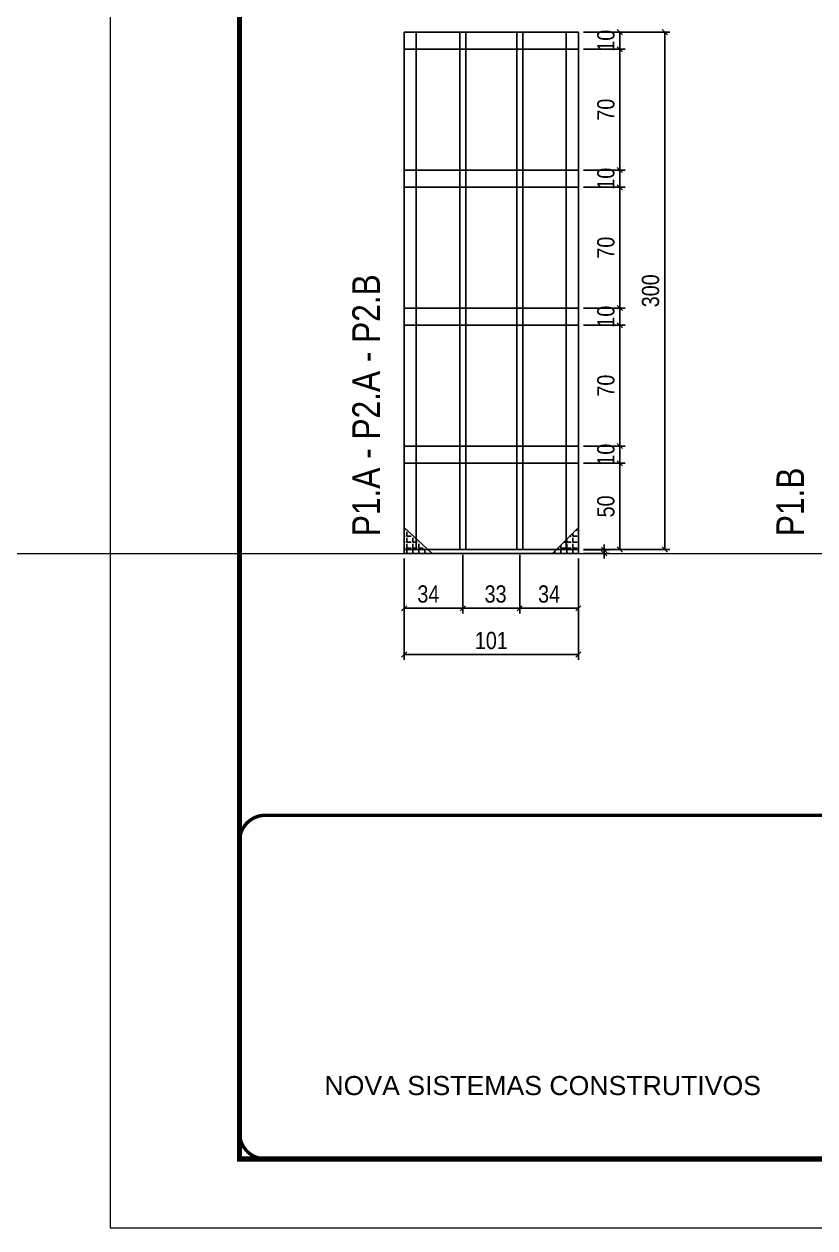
# Model space of a CAD drawing. Extents: x 2282 to 12463, y 760 to 16806.
# Drawn here: x 7603 to 8062, y 12245 to 12943 of the extents above; entities that cross this region are included whole.
import ezdxf

# ---------------------------------------------------------------- set-up
doc = ezdxf.new("R2010")
doc.units = 0
doc.linetypes.add('CONTINUO', pattern=[0])
doc.linetypes.add('DASHED', pattern=[0.75, 0.5, -0.25])
for name, color, linetype, lineweight in [('CARIMBO', 255, 'Continuous', 9), ('Folhas', 255, 'Continuous', 9), ('SARRAFO DE PRESSAO', 251, 'DASHED', 9)]:
    doc.layers.add(name, color=color, linetype=linetype, lineweight=lineweight)
for name, color, linetype in [('COTA', 241, 'Continuous'), ('NOMENCLATURA', 7, 'Continuous'), ('SARR_2.2x10', 60, 'Continuous'), ('SARR_2.2x7', 40, 'Continuous'), ('SARR_3.5x7', 81, 'Continuous'), ('SARR_7x7', 40, 'Continuous')]:
    doc.layers.add(name, color=color, linetype=linetype)
doc.styles.add('ARIAL', font='arial.ttf')
doc.styles.add('ARIAL_NARROW', font='ARIALN.TTF', dxfattribs={"height": 0.2})
doc.styles.add('COTA TECNICA', font='techl___.ttf', dxfattribs={"height": 10})
doc.dimstyles.new('PAINEL', dxfattribs={"dimtxt": 10, "dimasz": 3, "dimexe": 3, "dimexo": 3, "dimgap": 3, "dimtad": 1, "dimdec": 1, "dimzin": 12, "dimdsep": 46, "dimtxsty": 'COTA TECNICA', "dimblk1": 'OBLIQUE', "dimblk2": 'OBLIQUE', "dimsah": 1, "dimcen": 0.9, "dimclrd": 4, "dimclre": 4, "dimclrt": 240, "dimadec": 1, "dimazin": 3, "dimtfac": 1, "dimtdec": 1, "dimtmove": 0, "dimatfit": 3, "dimfxl": 1, "dimtolj": 1, "dimtzin": 12, "dimarcsym": 0})
pattern_1 = [(0, (41432.2136, 22002.8548), (0, 3.4925), [2.54, -0.9525]), (90, (41432.2136, 22002.8548), (-3.4925, 2e-16), [2.54, -0.9525])]
pattern_2 = [(0, (41231.1936, 22002.8548), (0, 3.4925), [2.54, -0.9525]), (90, (41231.1936, 22002.8548), (-3.4925, 2e-16), [2.54, -0.9525])]

# ---------------------------------------------------------------- blocks, each defined once
blk = doc.blocks.new('9999999999')
at = {"color": 30, "linetype": 'CONTINUO', "const_width": 2}
blk.add_lwpolyline([(99583.98, 34230.21), (99583.98, 34414.45, 0.414214), (99568.98, 34429.45), (98228.98, 34429.45, 0.414214), (98213.98, 34414.45), (98213.98, 34245.21, 0.414214), (98228.98, 34230.21), (99583.98, 34230.21)], format="xyb", dxfattribs=at)
at = {"layer": 'Folhas'}
blk.add_lwpolyline([(98138.98, 34190.21), (99623.98, 34190.21), (99623.98, 35240.21), (98138.98, 35240.21)], close=True, dxfattribs=at)
at = {"layer": 'Folhas', "color": 30, "const_width": 3}
blk.add_lwpolyline([(98213.98, 34230.21), (99583.98, 34230.21), (99583.98, 35200.21), (98213.98, 35200.21)], close=True, dxfattribs=at)
at = {"color": 7, "linetype": 'Continuous', "ltscale": 5, "style": 'ARIAL'}
blk.add_text('NOVA SISTEMAS CONSTRUTIVOS', height=11.0592, dxfattribs=at).set_placement((98263.19, 34267.21))
blk = doc.blocks.new('_Oblique')
at = {"color": 0, "linetype": 'ByBlock', "lineweight": -2}
blk.add_line((-0.5, -0.5), (0.5, 0.5), dxfattribs=at)
blk = doc.blocks.new('*D404')
at = {"layer": 'COTA', "color": 4, "lineweight": -2, "transparency": 16777216}
for p, q in [((7939.88, 12638.56), (7939.88, 12641.56)), ((7927.89, 12638.56), (7942.88, 12638.56)), ((7927.89, 12636.5), (7942.88, 12636.5)), ((7939.88, 12638.56), (7939.88, 12636.5)), ((7939.88, 12636.5), (7939.88, 12633.5))]:
    blk.add_line(p, q, dxfattribs=at)
at = {"layer": 'Defpoints', "color": 0, "transparency": 16777216}
for p in [(7924.89, 12638.56), (7924.89, 12636.5), (7939.88, 12636.5)]:
    blk.add_point(p, dxfattribs=at)
at = {"layer": 'COTA', "color": 4, "lineweight": -2, "transparency": 16777216, "xscale": 3, "yscale": 3, "zscale": 3}
for p, rotation in [((7939.88, 12638.56), 270), ((7939.88, 12636.5), 90)]:
    blk.add_blockref('_Oblique', p, dxfattribs=dict(at, rotation=rotation))
blk = doc.blocks.new('*D405')
at = {"layer": 'COTA', "color": 4, "lineweight": -2, "transparency": 16777216}
for p, q in [((7927.89, 12688.7), (7951.98, 12688.7)), ((7948.98, 12638.7), (7948.98, 12688.7)), ((7927.89, 12638.7), (7951.98, 12638.7))]:
    blk.add_line(p, q, dxfattribs=at)
at = {"layer": 'Defpoints', "color": 0, "transparency": 16777216}
for p in [(7924.89, 12688.7), (7948.98, 12688.7), (7924.89, 12638.7)]:
    blk.add_point(p, dxfattribs=at)
at = {"layer": 'COTA', "color": 4, "lineweight": -2, "transparency": 16777216, "xscale": 3, "yscale": 3, "zscale": 3}
for p, rotation in [((7948.98, 12688.7), 90), ((7948.98, 12638.7), 270)]:
    blk.add_blockref('_Oblique', p, dxfattribs=dict(at, rotation=rotation))
at = {"layer": 'COTA', "color": 240, "transparency": 16777216, "insert": (7940.87, 12663.7), "char_height": 10, "attachment_point": 5, "rotation": 90, "style": 'COTA TECNICA'}
blk.add_mtext('\\A1;50', dxfattribs=at)
blk = doc.blocks.new('*D406')
at = {"layer": 'COTA', "color": 4, "lineweight": -2, "transparency": 16777216}
for p, q in [((7927.89, 12698.7), (7951.98, 12698.7)), ((7948.98, 12688.7), (7948.98, 12698.7)), ((7927.89, 12688.7), (7951.98, 12688.7))]:
    blk.add_line(p, q, dxfattribs=at)
at = {"layer": 'Defpoints', "color": 0, "transparency": 16777216}
for p in [(7924.89, 12698.7), (7948.98, 12698.7), (7924.89, 12688.7)]:
    blk.add_point(p, dxfattribs=at)
at = {"layer": 'COTA', "color": 4, "lineweight": -2, "transparency": 16777216, "xscale": 3, "yscale": 3, "zscale": 3}
for p, rotation in [((7948.98, 12698.7), 90), ((7948.98, 12688.7), 270)]:
    blk.add_blockref('_Oblique', p, dxfattribs=dict(at, rotation=rotation))
at = {"layer": 'COTA', "color": 240, "transparency": 16777216, "insert": (7940.88, 12693.7), "char_height": 10, "attachment_point": 5, "rotation": 90, "style": 'COTA TECNICA'}
blk.add_mtext('\\A1;10', dxfattribs=at)
blk = doc.blocks.new('*D407')
at = {"layer": 'COTA', "color": 4, "lineweight": -2, "transparency": 16777216}
for p, q in [((7857.85, 12632.7), (7857.85, 12601.65)), ((7890.89, 12635.7), (7890.89, 12601.65)), ((7890.89, 12604.65), (7857.85, 12604.65))]:
    blk.add_line(p, q, dxfattribs=at)
at = {"layer": 'Defpoints', "color": 0, "transparency": 16777216}
for p in [(7857.85, 12635.7), (7890.89, 12638.7), (7857.85, 12604.65)]:
    blk.add_point(p, dxfattribs=at)
at = {"layer": 'COTA', "color": 4, "lineweight": -2, "transparency": 16777216, "xscale": 3, "yscale": 3, "zscale": 3, "rotation": 180}
blk.add_blockref('_Oblique', (7857.85, 12604.65), dxfattribs=at)
at = {"layer": 'COTA', "color": 4, "lineweight": -2, "transparency": 16777216, "xscale": 3, "yscale": 3, "zscale": 3}
blk.add_blockref('_Oblique', (7890.89, 12604.65), dxfattribs=at)
at = {"layer": 'COTA', "color": 240, "transparency": 16777216, "insert": (7876.87, 12612.87), "char_height": 10, "attachment_point": 5, "style": 'COTA TECNICA'}
blk.add_mtext('\\A1;33', dxfattribs=at)
blk = doc.blocks.new('*D408')
at = {"layer": 'COTA', "color": 4, "lineweight": -2, "transparency": 16777216}
for p, q in [((7823.89, 12633.5), (7823.89, 12601.65)), ((7857.85, 12635.7), (7857.85, 12601.65)), ((7857.85, 12604.65), (7823.89, 12604.65))]:
    blk.add_line(p, q, dxfattribs=at)
at = {"layer": 'Defpoints', "color": 0, "transparency": 16777216}
for p in [(7823.89, 12636.5), (7857.85, 12638.7), (7823.89, 12604.65)]:
    blk.add_point(p, dxfattribs=at)
at = {"layer": 'COTA', "color": 4, "lineweight": -2, "transparency": 16777216, "xscale": 3, "yscale": 3, "zscale": 3, "rotation": 180}
blk.add_blockref('_Oblique', (7823.89, 12604.65), dxfattribs=at)
at = {"layer": 'COTA', "color": 4, "lineweight": -2, "transparency": 16777216, "xscale": 3, "yscale": 3, "zscale": 3}
blk.add_blockref('_Oblique', (7857.85, 12604.65), dxfattribs=at)
at = {"layer": 'COTA', "color": 240, "transparency": 16777216, "insert": (7837.87, 12612.87), "char_height": 10, "attachment_point": 5, "style": 'COTA TECNICA'}
blk.add_mtext('\\A1;34', dxfattribs=at)
blk = doc.blocks.new('*D409')
at = {"layer": 'COTA', "color": 4, "lineweight": -2, "transparency": 16777216}
for p, q in [((7927.89, 12768.7), (7951.98, 12768.7)), ((7948.98, 12698.7), (7948.98, 12768.7)), ((7930.89, 12698.7), (7951.98, 12698.7))]:
    blk.add_line(p, q, dxfattribs=at)
at = {"layer": 'Defpoints', "color": 0, "transparency": 16777216}
for p in [(7924.89, 12768.7), (7948.98, 12768.7), (7927.89, 12698.7)]:
    blk.add_point(p, dxfattribs=at)
at = {"layer": 'COTA', "color": 4, "lineweight": -2, "transparency": 16777216, "xscale": 3, "yscale": 3, "zscale": 3}
for p, rotation in [((7948.98, 12768.7), 90), ((7948.98, 12698.7), 270)]:
    blk.add_blockref('_Oblique', p, dxfattribs=dict(at, rotation=rotation))
at = {"layer": 'COTA', "color": 240, "transparency": 16777216, "insert": (7940.88, 12733.7), "char_height": 10, "attachment_point": 5, "rotation": 90, "style": 'COTA TECNICA'}
blk.add_mtext('\\A1;70', dxfattribs=at)
blk = doc.blocks.new('*D410')
at = {"layer": 'COTA', "color": 4, "lineweight": -2, "transparency": 16777216}
for p, q in [((7927.89, 12778.7), (7951.98, 12778.7)), ((7948.98, 12768.7), (7948.98, 12778.7)), ((7927.89, 12768.7), (7951.98, 12768.7))]:
    blk.add_line(p, q, dxfattribs=at)
at = {"layer": 'Defpoints', "color": 0, "transparency": 16777216}
for p in [(7924.89, 12778.7), (7948.98, 12778.7), (7924.89, 12768.7)]:
    blk.add_point(p, dxfattribs=at)
at = {"layer": 'COTA', "color": 4, "lineweight": -2, "transparency": 16777216, "xscale": 3, "yscale": 3, "zscale": 3}
for p, rotation in [((7948.98, 12778.7), 90), ((7948.98, 12768.7), 270)]:
    blk.add_blockref('_Oblique', p, dxfattribs=dict(at, rotation=rotation))
at = {"layer": 'COTA', "color": 240, "transparency": 16777216, "insert": (7940.88, 12773.7), "char_height": 10, "attachment_point": 5, "rotation": 90, "style": 'COTA TECNICA'}
blk.add_mtext('\\A1;10', dxfattribs=at)
blk = doc.blocks.new('*D411')
at = {"layer": 'COTA', "color": 4, "linetype": 'ByBlock', "lineweight": -2, "transparency": 16777216}
for p, q in [((7927.9, 12938.7), (7978.01, 12938.7)), ((7975.01, 12938.7), (7975.01, 12638.7)), ((7927.9, 12638.7), (7978.01, 12638.7))]:
    blk.add_line(p, q, dxfattribs=at)
at = {"layer": 'Defpoints', "color": 0, "linetype": 'ByBlock', "transparency": 16777216}
for p in [(7924.9, 12938.7), (7924.9, 12638.7), (7975.01, 12638.7)]:
    blk.add_point(p, dxfattribs=at)
at = {"layer": 'COTA', "color": 4, "linetype": 'ByBlock', "lineweight": -2, "transparency": 16777216, "xscale": 3, "yscale": 3, "zscale": 3}
for p, rotation in [((7975.01, 12938.7), 90), ((7975.01, 12638.7), 270)]:
    blk.add_blockref('_Oblique', p, dxfattribs=dict(at, rotation=rotation))
at = {"layer": 'COTA', "color": 240, "linetype": 'ByBlock', "transparency": 16777216, "insert": (7966.79, 12788.7), "char_height": 10, "attachment_point": 5, "rotation": 90, "style": 'COTA TECNICA'}
blk.add_mtext('\\A1;300', dxfattribs=at)
blk = doc.blocks.new('*D413')
at = {"layer": 'COTA', "color": 4, "linetype": 'ByBlock', "lineweight": -2, "transparency": 16777216}
for p, q in [((7927.9, 12848.7), (7951.98, 12848.7)), ((7948.98, 12778.7), (7948.98, 12848.7)), ((7927.89, 12778.7), (7951.98, 12778.7))]:
    blk.add_line(p, q, dxfattribs=at)
at = {"layer": 'Defpoints', "color": 0, "linetype": 'ByBlock', "transparency": 16777216}
for p in [(7924.9, 12848.7), (7948.98, 12848.7), (7924.89, 12778.7)]:
    blk.add_point(p, dxfattribs=at)
at = {"layer": 'COTA', "color": 4, "linetype": 'ByBlock', "lineweight": -2, "transparency": 16777216, "xscale": 3, "yscale": 3, "zscale": 3}
for p, rotation in [((7948.98, 12848.7), 90), ((7948.98, 12778.7), 270)]:
    blk.add_blockref('_Oblique', p, dxfattribs=dict(at, rotation=rotation))
at = {"layer": 'COTA', "color": 240, "linetype": 'ByBlock', "transparency": 16777216, "insert": (7940.88, 12813.7), "char_height": 10, "attachment_point": 5, "rotation": 90, "style": 'COTA TECNICA'}
blk.add_mtext('\\A1;70', dxfattribs=at)
blk = doc.blocks.new('*D414')
at = {"layer": 'COTA', "color": 4, "linetype": 'ByBlock', "lineweight": -2, "transparency": 16777216}
for p, q in [((7927.9, 12858.7), (7951.98, 12858.7)), ((7948.98, 12848.7), (7948.98, 12858.7)), ((7927.9, 12848.7), (7951.98, 12848.7))]:
    blk.add_line(p, q, dxfattribs=at)
at = {"layer": 'Defpoints', "color": 0, "linetype": 'ByBlock', "transparency": 16777216}
for p in [(7924.9, 12858.7), (7948.98, 12858.7), (7924.9, 12848.7)]:
    blk.add_point(p, dxfattribs=at)
at = {"layer": 'COTA', "color": 4, "linetype": 'ByBlock', "lineweight": -2, "transparency": 16777216, "xscale": 3, "yscale": 3, "zscale": 3}
for p, rotation in [((7948.98, 12858.7), 90), ((7948.98, 12848.7), 270)]:
    blk.add_blockref('_Oblique', p, dxfattribs=dict(at, rotation=rotation))
at = {"layer": 'COTA', "color": 240, "linetype": 'ByBlock', "transparency": 16777216, "insert": (7940.88, 12853.7), "char_height": 10, "attachment_point": 5, "rotation": 90, "style": 'COTA TECNICA'}
blk.add_mtext('\\A1;10', dxfattribs=at)
blk = doc.blocks.new('*D415')
at = {"layer": 'COTA', "color": 4, "linetype": 'ByBlock', "lineweight": -2, "transparency": 16777216}
for p, q in [((7823.89, 12633.5), (7823.89, 12574.81)), ((7924.89, 12633.5), (7924.89, 12574.81)), ((7924.89, 12577.81), (7823.89, 12577.81))]:
    blk.add_line(p, q, dxfattribs=at)
at = {"layer": 'Defpoints', "color": 0, "linetype": 'ByBlock', "transparency": 16777216}
for p in [(7823.89, 12636.5), (7924.89, 12636.5), (7823.89, 12577.81)]:
    blk.add_point(p, dxfattribs=at)
at = {"layer": 'COTA', "color": 4, "linetype": 'ByBlock', "lineweight": -2, "transparency": 16777216, "xscale": 3, "yscale": 3, "zscale": 3, "rotation": 180}
blk.add_blockref('_Oblique', (7823.89, 12577.81), dxfattribs=at)
at = {"layer": 'COTA', "color": 4, "linetype": 'ByBlock', "lineweight": -2, "transparency": 16777216, "xscale": 3, "yscale": 3, "zscale": 3}
blk.add_blockref('_Oblique', (7924.89, 12577.81), dxfattribs=at)
at = {"layer": 'COTA', "color": 240, "linetype": 'ByBlock', "transparency": 16777216, "insert": (7874.39, 12585.91), "char_height": 10, "attachment_point": 5, "style": 'COTA TECNICA'}
blk.add_mtext('\\A1;101', dxfattribs=at)
blk = doc.blocks.new('*D416')
at = {"layer": 'COTA', "color": 4, "linetype": 'ByBlock', "lineweight": -2, "transparency": 16777216}
for p, q in [((7890.89, 12635.7), (7890.89, 12601.65)), ((7924.89, 12633.5), (7924.89, 12601.65)), ((7890.89, 12604.65), (7924.89, 12604.65))]:
    blk.add_line(p, q, dxfattribs=at)
at = {"layer": 'Defpoints', "color": 0, "linetype": 'ByBlock', "transparency": 16777216}
for p in [(7890.89, 12638.7), (7924.89, 12636.5), (7924.89, 12604.65)]:
    blk.add_point(p, dxfattribs=at)
at = {"layer": 'COTA', "color": 4, "linetype": 'ByBlock', "lineweight": -2, "transparency": 16777216, "xscale": 3, "yscale": 3, "zscale": 3, "rotation": 180}
blk.add_blockref('_Oblique', (7890.89, 12604.65), dxfattribs=at)
at = {"layer": 'COTA', "color": 4, "linetype": 'ByBlock', "lineweight": -2, "transparency": 16777216, "xscale": 3, "yscale": 3, "zscale": 3}
blk.add_blockref('_Oblique', (7924.89, 12604.65), dxfattribs=at)
at = {"layer": 'COTA', "color": 240, "linetype": 'ByBlock', "transparency": 16777216, "insert": (7907.89, 12612.87), "char_height": 10, "attachment_point": 5, "style": 'COTA TECNICA'}
blk.add_mtext('\\A1;34', dxfattribs=at)
blk = doc.blocks.new('*D412')
at = {"layer": 'COTA', "color": 4, "linetype": 'ByBlock', "lineweight": -2, "transparency": 16777216}
for p, q in [((7927.91, 12928.7), (7951.99, 12928.7)), ((7948.99, 12858.7), (7948.99, 12928.7)), ((7927.9, 12858.7), (7951.99, 12858.7))]:
    blk.add_line(p, q, dxfattribs=at)
at = {"layer": 'Defpoints', "color": 0, "linetype": 'ByBlock', "transparency": 16777216}
for p in [(7924.91, 12928.7), (7948.99, 12928.7), (7924.9, 12858.7)]:
    blk.add_point(p, dxfattribs=at)
at = {"layer": 'COTA', "color": 4, "linetype": 'ByBlock', "lineweight": -2, "transparency": 16777216, "xscale": 3, "yscale": 3, "zscale": 3}
for p, rotation in [((7948.99, 12928.7), 90), ((7948.99, 12858.7), 270)]:
    blk.add_blockref('_Oblique', p, dxfattribs=dict(at, rotation=rotation))
at = {"layer": 'COTA', "color": 240, "linetype": 'ByBlock', "transparency": 16777216, "insert": (7940.89, 12893.7), "char_height": 10, "attachment_point": 5, "rotation": 90, "style": 'COTA TECNICA'}
blk.add_mtext('\\A1;70', dxfattribs=at)
blk = doc.blocks.new('*D417')
at = {"layer": 'COTA', "color": 4, "linetype": 'ByBlock', "lineweight": -2, "transparency": 16777216}
for p, q in [((7927.91, 12938.7), (7951.99, 12938.7)), ((7948.99, 12928.7), (7948.99, 12938.7)), ((7927.91, 12928.7), (7951.99, 12928.7))]:
    blk.add_line(p, q, dxfattribs=at)
at = {"layer": 'Defpoints', "color": 0, "linetype": 'ByBlock', "transparency": 16777216}
for p in [(7924.91, 12938.7), (7948.99, 12938.7), (7924.91, 12928.7)]:
    blk.add_point(p, dxfattribs=at)
at = {"layer": 'COTA', "color": 4, "linetype": 'ByBlock', "lineweight": -2, "transparency": 16777216, "xscale": 3, "yscale": 3, "zscale": 3}
for p, rotation in [((7948.99, 12938.7), 90), ((7948.99, 12928.7), 270)]:
    blk.add_blockref('_Oblique', p, dxfattribs=dict(at, rotation=rotation))
at = {"layer": 'COTA', "color": 240, "linetype": 'ByBlock', "transparency": 16777216, "insert": (7940.89, 12933.7), "char_height": 10, "attachment_point": 5, "rotation": 90, "style": 'COTA TECNICA'}
blk.add_mtext('\\A1;10', dxfattribs=at)

msp = doc.modelspace()

# ---------------------------------------------------------------- hatches: boundary and pattern name
at = {"layer": 'SARR_2.2x10'}
h = msp.add_hatch(dxfattribs=at)
h.set_pattern_fill('ANGLE', color=256, scale=0.5)
h.set_pattern_definition(pattern_2)
h.paths.add_polyline_path([(7830.89, 12644.5), (7823.89, 12651.49), (7823.89, 12638.7), (7830.89, 12638.7)])
h = msp.add_hatch(dxfattribs=at)
h.set_pattern_fill('ANGLE', color=256, scale=0.5)
h.set_pattern_definition(pattern_1)
h.paths.add_polyline_path([(7917.89, 12644.5), (7924.89, 12651.49), (7924.89, 12638.7), (7917.89, 12638.7)])
h = msp.add_hatch(dxfattribs=at)
h.set_pattern_fill('ANGLE', color=256, scale=0.5)
h.set_pattern_definition(pattern_2)
h.paths.add_polyline_path([(7830.89, 12644.5), (7830.89, 12638.7), (7836.69, 12638.7)])
h = msp.add_hatch(dxfattribs=at)
h.set_pattern_fill('ANGLE', color=256, scale=0.5)
h.set_pattern_definition(pattern_1)
h.paths.add_polyline_path([(7917.89, 12644.5), (7917.89, 12638.7), (7912.09, 12638.7)])
h = msp.add_hatch(dxfattribs=at)
h.set_pattern_fill('ANGLE', color=256, scale=0.5)
h.set_pattern_definition(pattern_2)
h.paths.add_polyline_path([(7836.69, 12638.7), (7823.89, 12638.7), (7823.89, 12636.5), (7838.89, 12636.5)])
h = msp.add_hatch(dxfattribs=at)
h.set_pattern_fill('ANGLE', color=256, scale=0.5)
h.set_pattern_definition(pattern_1)
h.paths.add_polyline_path([(7912.09, 12638.7), (7924.89, 12638.7), (7924.89, 12636.5), (7909.89, 12636.5)])

# ---------------------------------------------------------------- linework, layer by layer
at = {"layer": 'CARIMBO', "color": 3}
msp.add_line((2282.39, 12636.5), (9611.68, 12636.5), dxfattribs=at)
at = {"layer": 'SARR_2.2x10'}
for p, q in [((7823.89, 12636.5), (7823.89, 12651.49)), ((7840.13, 12636.5), (7823.89, 12651.49)), ((7909.89, 12636.5), (7924.89, 12651.49)), ((7924.89, 12636.5), (7924.89, 12651.49)), ((7823.89, 12636.5), (7856.89, 12636.5)), ((7924.89, 12636.5), (7909.89, 12636.5))]:
    msp.add_line(p, q, dxfattribs=at)
for points in [[(7823.9, 12938.7), (7924.91, 12938.7), (7924.91, 12928.7), (7823.9, 12928.7)], [(7823.89, 12858.7), (7924.9, 12858.7), (7924.9, 12848.7), (7823.89, 12848.7)], [(7823.89, 12778.7), (7924.89, 12778.7), (7924.89, 12768.7), (7823.89, 12768.7)], [(7823.89, 12698.7), (7924.89, 12698.7), (7924.89, 12688.7), (7823.89, 12688.7)]]:
    msp.add_lwpolyline(points, close=True, dxfattribs=at)
at = {"layer": 'SARR_2.2x7'}
msp.add_lwpolyline([(7823.89, 12638.7), (7823.89, 12636.5), (7924.89, 12636.5), (7924.89, 12638.7), (7823.89, 12638.7)], dxfattribs=at)
at = {"layer": 'SARR_3.5x7'}
for points in [[(7856.1, 12938.7), (7859.6, 12938.7), (7859.6, 12638.7), (7856.1, 12638.7)], [(7892.74, 12938.7), (7889.24, 12938.7), (7889.24, 12638.7), (7892.74, 12638.7)]]:
    msp.add_lwpolyline(points, close=True, dxfattribs=at)
at = {"layer": 'SARR_7x7'}
for points in [[(7823.89, 12938.7), (7830.89, 12938.7), (7830.89, 12638.7), (7823.89, 12638.7)], [(7917.9, 12938.7), (7924.9, 12938.7), (7924.9, 12638.7), (7917.9, 12638.7)]]:
    msp.add_lwpolyline(points, close=True, dxfattribs=at)

# ---------------------------------------------------------------- block references
at = {"layer": 'SARRAFO DE PRESSAO', "color": 6, "linetype": 'ByBlock'}
msp.add_blockref('9999999999', (-90485.59, -21944.79), dxfattribs=at)

# ---------------------------------------------------------------- texts
at = {"layer": 'NOMENCLATURA', "style": 'ARIAL_NARROW'}
for s, p in [('P1.A - P2.A - P2.B', (7809.78, 12646.47)), ('P1.B', (8055.8, 12646.47))]:
    msp.add_text(s, height=16, rotation=90, dxfattribs=at).set_placement(p)

# ---------------------------------------------------------------- dimensions: what is measured, and where the dimension line sits
at = {"layer": 'COTA', "linetype": 'ByBlock'}
for base, p1, p2, picture, middle in [((7975.01, 12638.7), (7924.9, 12938.7), (7924.9, 12638.7), '*D411', (7966.79, 12788.7)), ((7948.99, 12928.7), (7924.9, 12858.7), (7924.91, 12928.7), '*D412', (7940.89, 12893.7)), ((7948.98, 12848.7), (7924.89, 12778.7), (7924.9, 12848.7), '*D413', (7940.88, 12813.7))]:
    dim = msp.add_linear_dim(base=base, p1=p1, p2=p2, angle=90, dimstyle='PAINEL', override={"dimarcsym": 1}, dxfattribs=at)
    dim.commit()
    dim.dimension.update_dxf_attribs({"geometry": picture, "text_midpoint": middle})
for base, p1, p2, picture, middle in [((7948.99, 12938.7), (7924.91, 12928.7), (7924.91, 12938.7), '*D417', (7948.99, 12933.7)), ((7948.98, 12858.7), (7924.9, 12848.7), (7924.9, 12858.7), '*D414', (7948.98, 12853.7))]:
    dim = msp.add_linear_dim(base=base, p1=p1, p2=p2, angle=90, dimstyle='PAINEL', override={"dimarcsym": 1}, dxfattribs=at)
    dim.commit()
    dim.dimension.update_dxf_attribs({"geometry": picture, "text_midpoint": middle, "dimtype": 160})
at = {"layer": 'COTA'}
for base, p1, p2, picture, middle in [((7948.98, 12778.7), (7924.89, 12768.7), (7924.89, 12778.7), '*D410', (7948.98, 12773.7)), ((7948.98, 12698.7), (7924.89, 12688.7), (7924.89, 12698.7), '*D406', (7948.98, 12693.7))]:
    dim = msp.add_linear_dim(base=base, p1=p1, p2=p2, angle=90, dimstyle='PAINEL', dxfattribs=at)
    dim.commit()
    dim.dimension.update_dxf_attribs({"geometry": picture, "text_midpoint": middle, "dimtype": 160})
for base, p1, p2, picture, middle in [((7948.98, 12768.7), (7927.89, 12698.7), (7924.89, 12768.7), '*D409', (7940.88, 12733.7)), ((7948.98, 12688.7), (7924.89, 12638.7), (7924.89, 12688.7), '*D405', (7940.87, 12663.7))]:
    dim = msp.add_linear_dim(base=base, p1=p1, p2=p2, angle=90, dimstyle='PAINEL', dxfattribs=at)
    dim.commit()
    dim.dimension.update_dxf_attribs({"geometry": picture, "text_midpoint": middle})
dim = msp.add_linear_dim(base=(7939.88, 12636.5), p1=(7924.89, 12638.56), p2=(7924.89, 12636.5), angle=90, text=' ', dimstyle='PAINEL', dxfattribs=at)
dim.commit()
dim.dimension.update_dxf_attribs({"geometry": '*D404', "text_midpoint": (7939.88, 12637.53)})
at = {"layer": 'COTA', "color": 1}
dim = msp.add_linear_dim(base=(7823.89, 12604.65), p1=(7857.85, 12638.7), p2=(7823.89, 12636.5), angle=180, dimstyle='PAINEL', override={"dimtmove": 1}, dxfattribs=at)
dim.commit()
dim.dimension.update_dxf_attribs({"geometry": '*D408', "text_midpoint": (7837.87, 12604.65), "dimtype": 160})
at = {"layer": 'COTA', "linetype": 'ByBlock'}
for base, p1, p2, picture, middle in [((7823.89, 12577.81), (7924.89, 12636.5), (7823.89, 12636.5), '*D415', (7874.39, 12585.91)), ((7924.89, 12604.65), (7890.89, 12638.7), (7924.89, 12636.5), '*D416', (7907.89, 12612.87))]:
    dim = msp.add_linear_dim(base=base, p1=p1, p2=p2, dimstyle='PAINEL', override={"dimarcsym": 2}, dxfattribs=at)
    dim.commit()
    dim.dimension.update_dxf_attribs({"geometry": picture, "text_midpoint": middle})
at = {"layer": 'COTA', "color": 1}
dim = msp.add_linear_dim(base=(7857.85, 12604.65), p1=(7890.89, 12638.7), p2=(7857.85, 12635.7), angle=180, dimstyle='PAINEL', dxfattribs=at)
dim.commit()
dim.dimension.update_dxf_attribs({"geometry": '*D407', "text_midpoint": (7876.87, 12604.65), "dimtype": 160})

doc.saveas('drawing.dxf')
